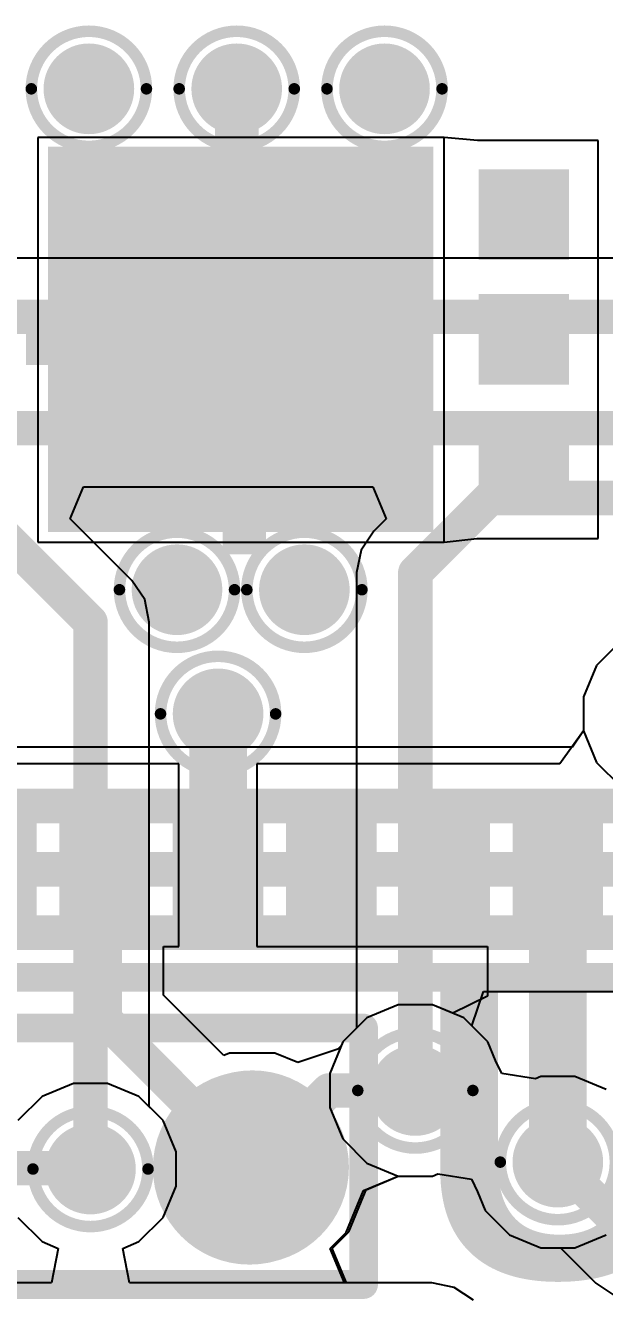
# Model space of a CAD drawing. Header units: inches. Extents: x -10 to 344, y -7 to 75.
# Drawn here: x 37.86 to 40.42, y 0.19 to 5.81 of the extents above; entities that cross this region are included whole.
import ezdxf

# ---------------------------------------------------------------- set-up
doc = ezdxf.new("R2010")
doc.units = ezdxf.units.IN
for name, color, linetype in [('Bottom Layer', 5, 'Continuous'), ('Bottom Paste', 16, 'Continuous'), ('Bottom Solder', 6, 'Continuous'), ('Drill Drawing', 1, 'Continuous'), ('Mid Layer 1', 16, 'Continuous'), ('Mid Layer 2', 76, 'Continuous'), ('Top Layer', 1, 'Continuous'), ('Top Overlay', 2, 'Continuous'), ('Top Paste', 8, 'Continuous'), ('Top Solder', 216, 'Continuous'), ('Via Holes', 16, 'Continuous')]:
    doc.layers.add(name, color=color, linetype=linetype)
doc.styles.add('Arial_Bold', font='', dxfattribs={"height": 0.2})
doc.styles.get('Arial_Bold').set_extended_font_data('Arial', bold=True)

# ---------------------------------------------------------------- blocks, each defined once
blk = doc.blocks.new('NRF9151_LACA_R_30')
at = {"layer": 'Top Layer'}
for points in [[(-4.099999420000001, 5.35000327), (-4.099999420000001, 4.90000417), (-4.39999882, 4.90000417), (-4.39999882, 5.35000327)], [(-3.59999788, 5.35000327), (-3.59999788, 4.90000417), (-3.89999728, 4.90000417), (-3.89999728, 5.35000327)], [(-3.09999888, 5.35000327), (-3.09999888, 4.90000417), (-3.39999828, 4.90000417), (-3.39999828, 5.35000327)], [(-2.59999734, 5.35000327), (-2.59999734, 4.90000417), (-2.89999674, 4.90000417), (-2.89999674, 5.35000327)], [(-2.09999834, 5.35000327), (-2.09999834, 4.90000417), (-2.39999774, 4.90000417), (-2.39999774, 5.35000327)], [(-3.64999651, 3.65000159), (-2.04999717, 3.65000159), (-2.04999717, 2.05000225), (-3.64999651, 2.05000225)], [(-3.94999718, 3.55000306), (-3.94999718, 3.25000366), (-4.249996579999999, 3.25000366), (-4.249996579999999, 3.55000306)], [(-3.94999718, 3.00000162), (-3.94999718, 2.70000222), (-4.249996579999999, 2.70000222), (-4.249996579999999, 3.00000162)], [(-3.94999718, 2.45000272), (-3.94999718, 2.15000332), (-4.249996579999999, 2.15000332), (-4.249996579999999, 2.45000272)]]:
    blk.add_hatch(color=1, dxfattribs=at).paths.add_polyline_path(points)
at = {"layer": 'Top Paste'}
for points in [[(-4.099999420000001, 5.35000327), (-4.099999420000001, 4.90000417), (-4.39999882, 4.90000417), (-4.39999882, 5.35000327)], [(-3.59999788, 5.35000327), (-3.59999788, 4.90000417), (-3.89999728, 4.90000417), (-3.89999728, 5.35000327)], [(-3.09999888, 5.35000327), (-3.09999888, 4.90000417), (-3.39999828, 4.90000417), (-3.39999828, 5.35000327)], [(-2.59999734, 5.35000327), (-2.59999734, 4.90000417), (-2.89999674, 4.90000417), (-2.89999674, 5.35000327)], [(-2.09999834, 5.35000327), (-2.09999834, 4.90000417), (-2.39999774, 4.90000417), (-2.39999774, 5.35000327)], [(-3.64999651, 3.65000159), (-2.04999717, 3.65000159), (-2.04999717, 2.05000225), (-3.64999651, 2.05000225)], [(-3.94999718, 3.55000306), (-3.94999718, 3.25000366), (-4.249996579999999, 3.25000366), (-4.249996579999999, 3.55000306)], [(-3.94999718, 3.00000162), (-3.94999718, 2.70000222), (-4.249996579999999, 2.70000222), (-4.249996579999999, 3.00000162)], [(-3.94999718, 2.45000272), (-3.94999718, 2.15000332), (-4.249996579999999, 2.15000332), (-4.249996579999999, 2.45000272)]]:
    blk.add_hatch(color=8, dxfattribs=at).paths.add_polyline_path(points)
at = {"layer": 'Top Solder'}
for points in [[(-4.04999952, 5.40000317), (-4.04999952, 4.850004269999999), (-4.44999872, 4.850004269999999), (-4.44999872, 5.40000317)], [(-3.54999798, 5.40000317), (-3.54999798, 4.850004269999999), (-3.94999718, 4.850004269999999), (-3.94999718, 5.40000317)], [(-3.04999898, 5.40000317), (-3.04999898, 4.850004269999999), (-3.44999818, 4.850004269999999), (-3.44999818, 5.40000317)], [(-2.54999744, 5.40000317), (-2.54999744, 4.850004269999999), (-2.94999664, 4.850004269999999), (-2.94999664, 5.40000317)], [(-2.04999844, 5.40000317), (-2.04999844, 4.850004269999999), (-2.44999764, 4.850004269999999), (-2.44999764, 5.40000317)], [(-1.54999944, 5.40000317), (-1.54999944, 4.850004269999999), (-1.94999864, 4.850004269999999), (-1.94999864, 5.40000317)], [(-3.69999641, 3.70000149), (-1.99999727, 3.70000149), (-1.99999727, 2.00000235), (-3.69999641, 2.00000235)], [(-3.89999728, 3.60000296), (-3.89999728, 3.20000376), (-4.29999648, 3.20000376), (-4.29999648, 3.60000296)], [(-3.89999728, 3.05000152), (-3.89999728, 2.65000232), (-4.29999648, 2.65000232), (-4.29999648, 3.05000152)], [(-3.89999728, 2.50000262), (-3.89999728, 2.10000342), (-4.29999648, 2.10000342), (-4.29999648, 2.50000262)]]:
    blk.add_hatch(color=216, dxfattribs=at).paths.add_polyline_path(points)
at = {"layer": 'Top Overlay'}
blk.add_lwpolyline([(6.1468, 5.6642, 0.127, 0.127, 0), (-6.1468, 5.6642, 0.127, 0.127, 0)], format="xyseb", dxfattribs=at)
blk = doc.blocks.new('T____________0_5___B_38')
at = {"layer": 'Bottom Layer'}
h = blk.add_hatch(color=5, dxfattribs=at)
edge = h.paths.add_edge_path()
edge.add_arc((0, 0), 0.32500062, 0, 360)
at = {"layer": 'Bottom Paste'}
h = blk.add_hatch(color=16, dxfattribs=at)
edge = h.paths.add_edge_path()
edge.add_arc((0, 0), 0.32500062, 0, 360)
at = {"layer": 'Bottom Solder'}
h = blk.add_hatch(color=6, dxfattribs=at)
edge = h.paths.add_edge_path()
edge.add_arc((0, 0), 0.4266006199999999, 0, 360)
blk = doc.blocks.new('T____________0_5___42')
at = {"layer": 'Top Layer'}
h = blk.add_hatch(color=1, dxfattribs=at)
edge = h.paths.add_edge_path()
edge.add_arc((0, 0), 0.32500062, 0, 360)
at = {"layer": 'Top Paste'}
h = blk.add_hatch(color=8, dxfattribs=at)
edge = h.paths.add_edge_path()
edge.add_arc((0, 0), 0.32500062, 0, 360)
at = {"layer": 'Top Solder'}
h = blk.add_hatch(color=216, dxfattribs=at)
edge = h.paths.add_edge_path()
edge.add_arc((0, 0), 0.4266006199999999, 0, 360)

msp = doc.modelspace()

# ---------------------------------------------------------------- hatches: boundary and pattern name
at = {"layer": 'Bottom Layer'}
h = msp.add_hatch(color=5, dxfattribs=at)
edge = h.paths.add_edge_path()
edge.add_arc((38.14321555999999, 5.5275607), 0.1999996, 0, 360)
h = msp.add_hatch(color=5, dxfattribs=at)
edge = h.paths.add_edge_path()
edge.add_arc((38.79561709999999, 5.5275607), 0.1999996, 0, 360)
h = msp.add_hatch(color=5, dxfattribs=at)
edge = h.paths.add_edge_path()
edge.add_arc((39.4480161, 5.5275607), 0.1999996, 0, 360)
h = msp.add_hatch(color=5, dxfattribs=at)
edge = h.paths.add_edge_path()
edge.add_arc((38.5321175, 3.31826108), 0.1999996, 0, 360)
h = msp.add_hatch(color=5, dxfattribs=at)
edge = h.paths.add_edge_path()
edge.add_arc((39.0942449, 3.31826108), 0.1999996, 0, 360)
h = msp.add_hatch(color=5, dxfattribs=at)
edge = h.paths.add_edge_path()
edge.add_arc((38.71339222, 2.77075138), 0.1999996, 0, 360)
h = msp.add_hatch(color=5, dxfattribs=at)
edge = h.paths.add_edge_path()
edge.add_arc((39.58397976, 1.10974378), 0.1999996, 0, 360)
h = msp.add_hatch(color=5, dxfattribs=at)
edge = h.paths.add_edge_path()
edge.add_arc((38.15034533999999, 0.76329286), 0.1999996, 0, 360)
h = msp.add_hatch(color=5, dxfattribs=at)
edge = h.paths.add_edge_path()
edge.add_arc((40.21287106, 0.79369158), 0.1999996, 0, 360)
at = {"layer": 'Mid Layer 1'}
h = msp.add_hatch(color=16, dxfattribs=at)
edge = h.paths.add_edge_path()
edge.add_arc((38.14321555999999, 5.5275607), 0.1999996, 0, 360)
h = msp.add_hatch(color=16, dxfattribs=at)
edge = h.paths.add_edge_path()
edge.add_arc((38.79561709999999, 5.5275607), 0.1999996, 0, 360)
h = msp.add_hatch(color=16, dxfattribs=at)
edge = h.paths.add_edge_path()
edge.add_arc((39.4480161, 5.5275607), 0.1999996, 0, 360)
h = msp.add_hatch(color=16, dxfattribs=at)
edge = h.paths.add_edge_path()
edge.add_arc((38.5321175, 3.31826108), 0.1999996, 0, 360)
h = msp.add_hatch(color=16, dxfattribs=at)
edge = h.paths.add_edge_path()
edge.add_arc((39.0942449, 3.31826108), 0.1999996, 0, 360)
h = msp.add_hatch(color=16, dxfattribs=at)
edge = h.paths.add_edge_path()
edge.add_arc((38.71339222, 2.77075138), 0.1999996, 0, 360)
h = msp.add_hatch(color=16, dxfattribs=at)
edge = h.paths.add_edge_path()
edge.add_arc((39.58397976, 1.10974378), 0.1999996, 0, 360)
h = msp.add_hatch(color=16, dxfattribs=at)
edge = h.paths.add_edge_path()
edge.add_arc((38.15034533999999, 0.76329286), 0.1999996, 0, 360)
h = msp.add_hatch(color=16, dxfattribs=at)
edge = h.paths.add_edge_path()
edge.add_arc((40.21287106, 0.79369158), 0.1999996, 0, 360)
at = {"layer": 'Mid Layer 2'}
h = msp.add_hatch(color=76, dxfattribs=at)
edge = h.paths.add_edge_path()
edge.add_arc((38.14321555999999, 5.5275607), 0.1999996, 0, 360)
h = msp.add_hatch(color=76, dxfattribs=at)
edge = h.paths.add_edge_path()
edge.add_arc((38.79561709999999, 5.5275607), 0.1999996, 0, 360)
h = msp.add_hatch(color=76, dxfattribs=at)
edge = h.paths.add_edge_path()
edge.add_arc((39.4480161, 5.5275607), 0.1999996, 0, 360)
h = msp.add_hatch(color=76, dxfattribs=at)
edge = h.paths.add_edge_path()
edge.add_arc((38.5321175, 3.31826108), 0.1999996, 0, 360)
h = msp.add_hatch(color=76, dxfattribs=at)
edge = h.paths.add_edge_path()
edge.add_arc((39.0942449, 3.31826108), 0.1999996, 0, 360)
h = msp.add_hatch(color=76, dxfattribs=at)
edge = h.paths.add_edge_path()
edge.add_arc((38.71339222, 2.77075138), 0.1999996, 0, 360)
h = msp.add_hatch(color=76, dxfattribs=at)
edge = h.paths.add_edge_path()
edge.add_arc((39.58397976, 1.10974378), 0.1999996, 0, 360)
h = msp.add_hatch(color=76, dxfattribs=at)
edge = h.paths.add_edge_path()
edge.add_arc((38.15034533999999, 0.76329286), 0.1999996, 0, 360)
h = msp.add_hatch(color=76, dxfattribs=at)
edge = h.paths.add_edge_path()
edge.add_arc((40.21287106, 0.79369158), 0.1999996, 0, 360)
at = {"layer": 'Top Layer'}
h = msp.add_hatch(color=1, dxfattribs=at)
edge = h.paths.add_edge_path()
edge.add_arc((38.14321555999999, 5.5275607), 0.1999996, 0, 360)
h = msp.add_hatch(color=1, dxfattribs=at)
edge = h.paths.add_edge_path()
edge.add_arc((38.79561709999999, 5.5275607), 0.1999996, 0, 360)
h = msp.add_hatch(color=1, dxfattribs=at)
edge = h.paths.add_edge_path()
edge.add_arc((39.4480161, 5.5275607), 0.1999996, 0, 360)
for points in [[(38.89221584, 4.422597199999999), (38.89221584, 5.37024072), (38.70018675999999, 5.37024072), (38.70018675999999, 4.422597199999999)], [(38.17479792, 4.50194426), (37.86523288, 4.50194426), (37.86523288, 4.30991518), (38.17479792, 4.30991518)], [(38.73352172, 3.78452634), (38.73352172, 3.4749613), (38.9255508, 3.4749613), (38.9255508, 3.78452634)]]:
    msp.add_hatch(color=1, dxfattribs=at).paths.add_polyline_path(points)
h = msp.add_hatch(color=1, dxfattribs=at)
edge = h.paths.add_edge_path()
edge.add_arc((38.5321175, 3.31826108), 0.1999996, 0, 360)
h = msp.add_hatch(color=1, dxfattribs=at)
edge = h.paths.add_edge_path()
edge.add_arc((39.0942449, 3.31826108), 0.1999996, 0, 360)
h = msp.add_hatch(color=1, dxfattribs=at)
edge = h.paths.add_edge_path()
edge.add_arc((38.71339222, 2.77075138), 0.1999996, 0, 360)
h = msp.add_hatch(color=1, dxfattribs=at)
edge = h.paths.add_edge_path()
edge.add_arc((39.58397976, 1.10974378), 0.1999996, 0, 360)
h = msp.add_hatch(color=1, dxfattribs=at)
edge = h.paths.add_edge_path()
edge.add_arc((38.15034533999999, 0.76329286), 0.1999996, 0, 360)
h = msp.add_hatch(color=1, dxfattribs=at)
edge = h.paths.add_edge_path()
edge.add_arc((40.21287106, 0.79369158), 0.1999996, 0, 360)
at = {"layer": 'Via Holes'}
h = msp.add_hatch(color=7, dxfattribs=at)
edge = h.paths.add_edge_path()
edge.add_arc((38.14321555999999, 5.5275607), 0.0999998, 0, 360)
h = msp.add_hatch(color=7, dxfattribs=at)
edge = h.paths.add_edge_path()
edge.add_arc((38.79561709999999, 5.5275607), 0.0999998, 0, 360)
h = msp.add_hatch(color=7, dxfattribs=at)
edge = h.paths.add_edge_path()
edge.add_arc((39.4480161, 5.5275607), 0.0999998, 0, 360)
h = msp.add_hatch(color=7, dxfattribs=at)
edge = h.paths.add_edge_path()
edge.add_arc((38.5321175, 3.31826108), 0.0999998, 0, 360)
h = msp.add_hatch(color=7, dxfattribs=at)
edge = h.paths.add_edge_path()
edge.add_arc((39.0942449, 3.31826108), 0.0999998, 0, 360)
h = msp.add_hatch(color=7, dxfattribs=at)
edge = h.paths.add_edge_path()
edge.add_arc((38.71339222, 2.77075138), 0.0999998, 0, 360)
h = msp.add_hatch(color=7, dxfattribs=at)
edge = h.paths.add_edge_path()
edge.add_arc((39.58397976, 1.10974378), 0.0999998, 0, 360)
h = msp.add_hatch(color=7, dxfattribs=at)
edge = h.paths.add_edge_path()
edge.add_arc((38.15034533999999, 0.76329286), 0.0999998, 0, 360)
h = msp.add_hatch(color=7, dxfattribs=at)
edge = h.paths.add_edge_path()
edge.add_arc((40.21287106, 0.79369158), 0.0999998, 0, 360)

# ---------------------------------------------------------------- linework, layer by layer
at = {"layer": 'Bottom Layer'}
for p, q in [((40.49048544, 3.09103522), (40.38420676, 2.98475654)), ((40.38420676, 2.98475654), (40.326691, 2.84589982)), ((40.326691, 2.84589982), (40.326691, 2.69560548)), ((40.326691, 2.69560548), (40.27835988, 2.62327136)), ((40.27835988, 2.62327136), (37.71821768, 2.62327136)), ((39.8338929, 1.39411964), (39.88467512, 1.54651964)), ((39.88467512, 1.54651964), (41.68817164, 1.54651964)), ((39.9042636, 1.32374894), (39.8338929, 1.39411964)), ((39.9384012, 1.24133102), (39.9042636, 1.32374894)), ((39.96546236, 1.18433342), (39.9384012, 1.24133102)), ((40.11417936, 1.16174012), (39.96546236, 1.18433342)), ((40.13772262, 1.17149118), (40.11417936, 1.16174012)), ((40.2880195, 1.17149118), (40.13772262, 1.17149118)), ((40.42687622, 1.11397542), (40.2880195, 1.17149118)), ((39.35511813999999, 0.6682765399999999), (39.50752068, 0.7324877399999999)), ((39.50752068, 0.7324877399999999), (39.50883132, 0.7319441799999999)), ((39.50883132, 0.7319441799999999), (39.6591282, 0.7319441799999999)), ((39.6591282, 0.7319441799999999), (39.68267146, 0.74169524)), ((39.68267146, 0.74169524), (39.83138846, 0.7191019399999999)), ((39.83138846, 0.7191019399999999), (39.85844962, 0.66210434)), ((39.27857016, 0.48347884), (39.35511813999999, 0.6682765399999999)), ((39.85844962, 0.66210434), (39.89258722, 0.5796864199999999)), ((39.89258722, 0.5796864199999999), (39.9988659, 0.47340774)), ((39.20833916, 0.4132478399999999), (39.27857016, 0.48347884)), ((39.9988659, 0.47340774), (40.13772262, 0.41589198)), ((40.2880195, 0.41589198), (40.42687622, 0.47340774)), ((39.27146577999999, 0.26084784), (39.20833916, 0.4132478399999999)), ((40.13772262, 0.41589198), (40.2880195, 0.41589198)), ((39.65685489999999, 0.26084784), (39.27146577999999, 0.26084784)), ((39.75596062, 0.2411349), (39.65685489999999, 0.26084784)), ((39.83997874, 0.18499582), (39.75596062, 0.2411349))]:
    msp.add_line(p, q, dxfattribs=at)
for points in [[(37.61094586, 2.3642955, 0.1524, 0.1524, 0), (42.86479362, 2.3642955, 0.1524, 0.1524, 0)], [(36.5921925, 2.0848955, 0.1524, 0.1524, 0), (43.1556033, 2.0848955, 0.1524, 0.1524, 0)], [(37.00329912, 1.8054955, 0.1524, 0.1524, 0), (43.44641298, 1.8054955, 0.1524, 0.1524, 0)], [(38.86096622, 0.76829158, 0.1524, 0.1524, 0), (39.20241841999999, 1.10974378, 0.1524, 0.1524, 0)], [(39.20241841999999, 1.10974378, 0.1524, 0.1524, 0), (39.58397976, 1.10974378, 0.1524, 0.1524, 0)], [(37.42221116, 0.76709524, 0.1524, 0.1524, 0), (38.14654296, 0.76709524, 0.1524, 0.1524, 0)], [(38.14654296, 0.76709524, 0.1524, 0.1524, 0), (38.15034533999999, 0.76329286, 0.1524, 0.1524, 0)]]:
    msp.add_lwpolyline(points, format="xyseb", dxfattribs=at)
for points in [[(39.16431842, 1.10974378, 0.0762, 0.0762, 1), (39.24051841999999, 1.10974378, 0.0762, 0.0762, 1)], [(39.16431842, 1.10974378, 0.0762, 0.0762, 1), (39.24051841999999, 1.10974378, 0.0762, 0.0762, 1)], [(39.54587976, 1.10974378, 0.0762, 0.0762, 1), (39.62207976, 1.10974378, 0.0762, 0.0762, 1)], [(38.10844296, 0.76709524, 0.0762, 0.0762, 1), (38.18464296, 0.76709524, 0.0762, 0.0762, 1)], [(38.10844296, 0.76709524, 0.0762, 0.0762, 1), (38.18464296, 0.76709524, 0.0762, 0.0762, 1)], [(38.82286621999999, 0.76829158, 0.0762, 0.0762, 1), (38.89906622, 0.76829158, 0.0762, 0.0762, 1)], [(38.11224533999999, 0.76329286, 0.0762, 0.0762, 1), (38.18844534, 0.76329286, 0.0762, 0.0762, 1)]]:
    msp.add_lwpolyline(points, format="xyseb", close=True, dxfattribs=at)
at = {"layer": 'Drill Drawing'}
for points in [[(38.39721556, 5.5275607, 0.0508, 0.0508, 1), (37.88921556, 5.5275607, 0.0508, 0.0508, 1)], [(39.0496171, 5.5275607, 0.0508, 0.0508, 1), (38.5416171, 5.5275607, 0.0508, 0.0508, 1)], [(39.70201609999999, 5.5275607, 0.0508, 0.0508, 1), (39.1940161, 5.5275607, 0.0508, 0.0508, 1)], [(37.87651556, 5.5275607, 0.0254, 0.0254, 1), (37.90191555999999, 5.5275607, 0.0254, 0.0254, 1)], [(38.38451556, 5.5275607, 0.0254, 0.0254, 1), (38.40991555999999, 5.5275607, 0.0254, 0.0254, 1)], [(38.5289171, 5.5275607, 0.0254, 0.0254, 1), (38.5543171, 5.5275607, 0.0254, 0.0254, 1)], [(39.0369171, 5.5275607, 0.0254, 0.0254, 1), (39.06231709999999, 5.5275607, 0.0254, 0.0254, 1)], [(39.1813161, 5.5275607, 0.0254, 0.0254, 1), (39.2067161, 5.5275607, 0.0254, 0.0254, 1)], [(39.6893161, 5.5275607, 0.0254, 0.0254, 1), (39.7147161, 5.5275607, 0.0254, 0.0254, 1)], [(38.7861175, 3.31826108, 0.0508, 0.0508, 1), (38.2781175, 3.31826108, 0.0508, 0.0508, 1)], [(39.3482449, 3.31826108, 0.0508, 0.0508, 1), (38.84024489999999, 3.31826108, 0.0508, 0.0508, 1)], [(38.2654175, 3.31826108, 0.0254, 0.0254, 1), (38.2908175, 3.31826108, 0.0254, 0.0254, 1)], [(38.77341749999999, 3.31826108, 0.0254, 0.0254, 1), (38.7988175, 3.31826108, 0.0254, 0.0254, 1)], [(38.8275449, 3.31826108, 0.0254, 0.0254, 1), (38.8529449, 3.31826108, 0.0254, 0.0254, 1)], [(39.3355449, 3.31826108, 0.0254, 0.0254, 1), (39.3609449, 3.31826108, 0.0254, 0.0254, 1)], [(38.96739221999999, 2.77075138, 0.0508, 0.0508, 1), (38.45939222, 2.77075138, 0.0508, 0.0508, 1)], [(38.44669222, 2.77075138, 0.0254, 0.0254, 1), (38.47209222, 2.77075138, 0.0254, 0.0254, 1)], [(38.95469222, 2.77075138, 0.0254, 0.0254, 1), (38.98009222, 2.77075138, 0.0254, 0.0254, 1)], [(39.83797976, 1.10974378, 0.0508, 0.0508, 1), (39.32997976, 1.10974378, 0.0508, 0.0508, 1)], [(39.31727976, 1.10974378, 0.0254, 0.0254, 1), (39.34267976, 1.10974378, 0.0254, 0.0254, 1)], [(39.82527976, 1.10974378, 0.0254, 0.0254, 1), (39.85067976, 1.10974378, 0.0254, 0.0254, 1)], [(40.46687106, 0.79369158, 0.0508, 0.0508, 1), (39.95887106, 0.79369158, 0.0508, 0.0508, 1)], [(38.40434534, 0.76329286, 0.0508, 0.0508, 1), (37.89634534, 0.76329286, 0.0508, 0.0508, 1)], [(37.88364534, 0.76329286, 0.0254, 0.0254, 1), (37.90904534, 0.76329286, 0.0254, 0.0254, 1)], [(38.39164534, 0.76329286, 0.0254, 0.0254, 1), (38.41704533999999, 0.76329286, 0.0254, 0.0254, 1)], [(39.94617106, 0.79369158, 0.0254, 0.0254, 1), (39.97157106, 0.79369158, 0.0254, 0.0254, 1)]]:
    msp.add_lwpolyline(points, format="xyseb", close=True, dxfattribs=at)
at = {"layer": 'Mid Layer 1'}
for p, q in [((40.49048544, 3.09103522), (40.38420676, 2.98475654)), ((40.38420676, 2.98475654), (40.326691, 2.84589982)), ((40.326691, 2.84589982), (40.326691, 2.69560294)), ((40.326691, 2.69560294), (40.38420676, 2.55674622)), ((40.38420676, 2.55674622), (40.49048544, 2.45046754)), ((39.50883132, 1.48754338), (39.36997459999999, 1.43002762)), ((39.6591282, 1.48754338), (39.50883132, 1.48754338)), ((39.79798492, 1.43002762), (39.6591282, 1.48754338)), ((39.36997459999999, 1.43002762), (39.26369592, 1.32374894)), ((39.9042636, 1.32374894), (39.79798492, 1.43002762)), ((39.26369592, 1.32374894), (39.20618016, 1.18489222)), ((39.9384012, 1.24133102), (39.9042636, 1.32374894)), ((39.96546236, 1.18433342), (39.9384012, 1.24133102)), ((39.20618016, 1.18489222), (39.20618016, 1.03459534)), ((40.11417936, 1.16174012), (39.96546236, 1.18433342)), ((38.0751969, 1.14109246), (37.93634018, 1.0835767)), ((38.22549377999999, 1.14109246), (38.0751969, 1.14109246)), ((38.36435049999999, 1.0835767), (38.22549377999999, 1.14109246)), ((40.13772262, 1.17149118), (40.11417936, 1.16174012)), ((40.2880195, 1.17149118), (40.13772262, 1.17149118)), ((40.42687622, 1.11397542), (40.2880195, 1.17149118)), ((37.93634018, 1.0835767), (37.8300615, 0.9772980199999999)), ((38.47062918, 0.9772980199999999), (38.36435049999999, 1.0835767)), ((39.20618016, 1.03459534), (39.26369592, 0.8957386199999999)), ((38.52814494, 0.8384412999999998), (38.47062918, 0.9772980199999999)), ((39.26369592, 0.8957386199999999), (39.36997459999999, 0.78945994)), ((38.52814494, 0.68814442), (38.52814494, 0.8384412999999998)), ((39.36997459999999, 0.78945994), (39.50883132, 0.7319441799999999)), ((39.50883132, 0.7319441799999999), (39.6591282, 0.7319441799999999)), ((39.6591282, 0.7319441799999999), (39.68267146, 0.74169524)), ((39.68267146, 0.74169524), (39.83138846, 0.7191019399999999)), ((38.47062918, 0.5492876999999999), (38.52814494, 0.68814442)), ((39.83138846, 0.7191019399999999), (39.85844962, 0.66210434)), ((39.85844962, 0.66210434), (39.89258722, 0.5796864199999999)), ((39.89258722, 0.5796864199999999), (39.9988659, 0.47340774)), ((37.8300615, 0.5492876999999999), (37.93634018, 0.44300902)), ((38.36435049999999, 0.44300902), (38.47062918, 0.5492876999999999)), ((39.9988659, 0.47340774), (40.13772262, 0.41589198)), ((40.2880195, 0.41589198), (40.42687622, 0.47340774)), ((37.93634018, 0.44300902), (38.00818916, 0.4132478399999999)), ((38.00818916, 0.4132478399999999), (37.97787426, 0.26084784)), ((38.29250152, 0.4132478399999999), (38.36435049999999, 0.44300902)), ((38.32281642, 0.26084784), (38.29250152, 0.4132478399999999)), ((40.13772262, 0.41589198), (40.2880195, 0.41589198)), ((37.97787426, 0.26084784), (34.01457256, 0.26084784)), ((39.65685489999999, 0.26084784), (38.32281642, 0.26084784)), ((39.75596062, 0.2411349), (39.65685489999999, 0.26084784)), ((39.83997874, 0.18499582), (39.75596062, 0.2411349))]:
    msp.add_line(p, q, dxfattribs=at)
at = {"layer": 'Mid Layer 2'}
for p, q in [((40.98109152, 4.78105216), (31.00548536, 4.78105216)), ((38.0608459, 3.63120178), (38.11916684, 3.7720016)), ((38.11916684, 3.7720016), (39.39690622, 3.7720016)), ((39.39690622, 3.7720016), (39.45522716, 3.63120178)), ((38.33346917999999, 3.3585785), (38.0608459, 3.63120178)), ((39.45522716, 3.63120178), (39.40085592, 3.57683054)), ((39.40085592, 3.57683054), (39.34471684, 3.49281242)), ((39.34471684, 3.49281242), (39.3250039, 3.3937067)), ((39.3250039, 3.3937067), (39.3250039, 1.38505692)), ((38.38960826, 3.27456038), (38.33346917999999, 3.3585785)), ((38.4093212, 3.175454659999999), (38.38960826, 3.27456038)), ((38.4093212, 1.038606), (38.4093212, 3.175454659999999)), ((39.3250039, 1.38505692), (39.26369592, 1.32374894)), ((39.26369592, 1.32374894), (39.20618016, 1.18489222)), ((39.20618016, 1.18489222), (39.20618016, 1.03459534)), ((38.47062918, 0.9772980199999999), (38.4093212, 1.038606)), ((39.20618016, 1.03459534), (39.26369592, 0.8957386199999999)), ((38.52814494, 0.8384412999999998), (38.47062918, 0.9772980199999999)), ((39.26369592, 0.8957386199999999), (39.36997459999999, 0.78945994)), ((38.52814494, 0.68814442), (38.52814494, 0.8384412999999998)), ((39.36997459999999, 0.78945994), (39.50883132, 0.7319441799999999)), ((39.50883132, 0.7319441799999999), (39.6591282, 0.7319441799999999)), ((39.6591282, 0.7319441799999999), (39.68267146, 0.74169524)), ((39.68267146, 0.74169524), (39.83138846, 0.7191019399999999)), ((38.47062918, 0.5492876999999999), (38.52814494, 0.68814442)), ((39.83138846, 0.7191019399999999), (39.85844962, 0.66210434)), ((39.85844962, 0.66210434), (39.89258722, 0.5796864199999999)), ((39.89258722, 0.5796864199999999), (39.9988659, 0.47340774)), ((37.83006404, 0.5492851599999999), (37.93634018, 0.44300902)), ((38.36435049999999, 0.44300902), (38.47062918, 0.5492876999999999)), ((39.9988659, 0.47340774), (40.13772262, 0.41589198)), ((37.93634018, 0.44300902), (38.00818916, 0.4132478399999999)), ((38.00818916, 0.4132478399999999), (37.97787426, 0.26084784)), ((38.29250152, 0.4132478399999999), (38.36435049999999, 0.44300902)), ((38.32281642, 0.26084784), (38.29250152, 0.4132478399999999)), ((40.13772262, 0.41589198), (40.22442298, 0.41589198)), ((40.22442298, 0.41589198), (40.38048058, 0.25983438)), ((37.97787426, 0.26084784), (34.01457256, 0.26084784)), ((39.65685489999999, 0.26084784), (38.32281642, 0.26084784)), ((39.75596062, 0.2411349), (39.65685489999999, 0.26084784)), ((39.83997874, 0.18499582), (39.75596062, 0.2411349)), ((40.38048058, 0.25983438), (40.4644987, 0.2036953))]:
    msp.add_line(p, q, dxfattribs=at)
for points in [[(30.73017222, 4.5220763, 0.1524, 0.1524, 0), (41.08836333999999, 4.5220763, 0.1524, 0.1524, 0)], [(30.95966884, 4.03097746, 0.1524, 0.1524, 0), (41.31464178, 4.03097746, 0.1524, 0.1524, 0)], [(39.58397976, 3.3937067, 0.1524, 0.1524, 0), (39.91286912, 3.722596059999999, 0.1524, 0.1524, 0)], [(39.91286912, 3.722596059999999, 0.1524, 0.1524, 0), (42.74778851999999, 3.722596059999999, 0.1524, 0.1524, 0)], [(37.7303411, 3.5954589, 0.1524, 0.1524, 0), (38.15034533999999, 3.175454659999999, 0.1524, 0.1524, 0)], [(39.58397976, 1.10974378, 0.1524, 0.1524, 0), (39.58397976, 3.3937067, 0.1524, 0.1524, 0)], [(38.15034533999999, 0.76329286, 0.1524, 0.1524, 0), (38.15034533999999, 3.175454659999999, 0.1524, 0.1524, 0)], [(40.21287106, 0.79369158, 0.1524, 0.1524, 0), (40.56360442, 0.44295822, 0.1524, 0.1524, 0)]]:
    msp.add_lwpolyline(points, format="xyseb", dxfattribs=at)
for points in [[(39.87476912, 3.722596059999999, 0.0762, 0.0762, 1), (39.95096912, 3.722596059999999, 0.0762, 0.0762, 1)], [(39.87476912, 3.722596059999999, 0.0762, 0.0762, 1), (39.95096912, 3.722596059999999, 0.0762, 0.0762, 1)], [(39.54587976, 3.3937067, 0.0762, 0.0762, 1), (39.62207976, 3.3937067, 0.0762, 0.0762, 1)], [(39.54587976, 3.3937067, 0.0762, 0.0762, 1), (39.62207976, 3.3937067, 0.0762, 0.0762, 1)], [(38.11224533999999, 3.175454659999999, 0.0762, 0.0762, 1), (38.18844534, 3.175454659999999, 0.0762, 0.0762, 1)], [(38.11224533999999, 3.175454659999999, 0.0762, 0.0762, 1), (38.18844534, 3.175454659999999, 0.0762, 0.0762, 1)], [(39.54587976, 1.10974378, 0.0762, 0.0762, 1), (39.62207976, 1.10974378, 0.0762, 0.0762, 1)], [(40.17477106, 0.79369158, 0.0762, 0.0762, 1), (40.25097106, 0.79369158, 0.0762, 0.0762, 1)], [(38.11224533999999, 0.76329286, 0.0762, 0.0762, 1), (38.18844534, 0.76329286, 0.0762, 0.0762, 1)]]:
    msp.add_lwpolyline(points, format="xyseb", close=True, dxfattribs=at)
at = {"layer": 'Top Layer'}
for p, q in [((37.91768896, 5.31285704), (37.91768896, 3.5283648)), ((39.71054288, 5.31285704), (37.91768896, 5.31285704)), ((39.58783039999999, 5.31285704), (37.91768896, 5.31285704)), ((37.91768896, 5.31285704), (37.91768896, 3.5283648)), ((39.71054288, 5.31285958), (39.58783039999999, 5.31285704)), ((39.85777144, 5.3003958), (39.71054288, 5.31285958)), ((39.71054288, 3.5283648), (39.71054288, 5.31285704)), ((40.39066852, 5.3003958), (39.85777144, 5.3003958)), ((40.39066852, 4.0947975), (40.39066852, 5.3003958)), ((40.39066852, 3.54479606), (40.39066852, 4.0947975)), ((39.71054288, 3.52836226), (39.85612806, 3.54479606)), ((39.85612806, 3.54479606), (40.39066852, 3.54479606)), ((37.91768896, 3.5283648), (39.71054288, 3.5283648)), ((37.91768896, 3.5283648), (39.58947378, 3.5283648)), ((39.58947378, 3.5283648), (39.71054288, 3.52836226)), ((40.49048544, 3.09103522), (40.38420676, 2.98475654)), ((40.38420676, 2.98475654), (40.326691, 2.84589982)), ((40.326691, 2.84589982), (40.326691, 2.69560548)), ((40.326691, 2.69560548), (40.22188044, 2.55039368)), ((38.54066967999999, 2.55039368), (37.68710014, 2.55039368)), ((38.54066967999999, 1.74479712), (38.54066967999999, 2.55039368)), ((40.22188044, 2.55039368), (38.88507082, 2.55039368)), ((38.88507082, 2.55039368), (38.88507082, 1.74479712)), ((38.47184584, 1.53059892), (38.47184584, 1.74479712)), ((38.47184584, 1.74479712), (38.54066967999999, 1.74479712)), ((38.88507082, 1.74479712), (39.90209952, 1.74479712)), ((39.90209952, 1.74479712), (39.90209952, 1.52503378)), ((38.73858648, 1.26385828), (38.47184584, 1.53059892)), ((39.90209952, 1.52503378), (39.74969698, 1.45002758)), ((39.50883132, 1.48754338), (39.36997459999999, 1.43002762)), ((39.6591282, 1.48754338), (39.50883132, 1.48754338)), ((39.74969698, 1.45002758), (39.6591282, 1.48754338)), ((39.36997459999999, 1.43002762), (39.26369592, 1.32374894)), ((39.25636294, 1.30604768), (39.24190779999999, 1.29146808)), ((39.26369592, 1.32374894), (39.25636294, 1.30604768)), ((38.76442336, 1.27456184), (38.73858648, 1.26385828)), ((38.96444836, 1.27456184), (38.76442336, 1.27456184)), ((39.06538034, 1.23275344), (38.96444836, 1.27456184)), ((39.24190779999999, 1.29146808), (39.06538034, 1.23275344)), ((39.36723902, 0.67174872), (39.50883386, 0.7319441799999999)), ((39.50883386, 0.7319441799999999), (39.6591282, 0.7319441799999999)), ((39.6591282, 0.7319441799999999), (39.68267146, 0.74169524)), ((39.68267146, 0.74169524), (39.83138846, 0.7191019399999999)), ((39.83138846, 0.7191019399999999), (39.85844962, 0.66210434)), ((39.29068849999999, 0.48694848), (39.35537214, 0.64310768)), ((39.35537214, 0.64310768), (39.36723902, 0.67174872)), ((39.85844962, 0.66210434), (39.89258722, 0.5796864199999999)), ((39.89258722, 0.5796864199999999), (39.9988659, 0.47340774)), ((39.21698786, 0.4132478399999999), (39.29068849999999, 0.48694848)), ((39.9988659, 0.47340774), (40.13772262, 0.41589198)), ((40.2880195, 0.41589198), (40.42687622, 0.47340774)), ((39.28011447999999, 0.26084784), (39.21698786, 0.4132478399999999)), ((40.13772262, 0.41589198), (40.2880195, 0.41589198)), ((39.65685489999999, 0.26084784), (39.28011447999999, 0.26084784)), ((39.75596062, 0.2411349), (39.65685489999999, 0.26084784)), ((39.83997874, 0.18499582), (39.75596062, 0.2411349))]:
    msp.add_line(p, q, dxfattribs=at)
for points in [[(38.71339222, 2.14811864, 0.254, 0.254, 0), (38.71339222, 2.77075138, 0.254, 0.254, 0)], [(38.71234574, 2.14707216, 0.254, 0.254, 0), (38.71286898, 2.1475954, 0.254, 0.254, 0)], [(38.71286898, 2.1475954, 0.254, 0.254, 0), (38.71339222, 2.14811864, 0.254, 0.254, 0)], [(40.21287106, 0.79369158, 0.254, 0.254, 0), (40.21287106, 2.1475954, 0.254, 0.254, 0)], [(38.21286997999999, 1.4233271, 0.1524, 0.1524, 0), (38.21286997999999, 2.1475954, 0.1524, 0.1524, 0)], [(38.21286997999999, 1.4233271, 0.1524, 0.1524, 0), (38.87047597999999, 0.7657210999999999, 0.1524, 0.1524, 0)]]:
    msp.add_lwpolyline(points, format="xyseb", dxfattribs=at)
for points in [[(38.64989222, 2.77075138, 0.127, 0.127, 1), (38.77689222, 2.77075138, 0.127, 0.127, 1)], [(38.64884574, 2.14707216, 0.127, 0.127, 1), (38.77584574, 2.14707216, 0.127, 0.127, 1)], [(38.64936898, 2.1475954, 0.127, 0.127, 1), (38.77636898, 2.1475954, 0.127, 0.127, 1)], [(38.64936898, 2.1475954, 0.127, 0.127, 1), (38.77636898, 2.1475954, 0.127, 0.127, 1)], [(38.64989222, 2.14811864, 0.127, 0.127, 1), (38.77689222, 2.14811864, 0.127, 0.127, 1)], [(38.64989222, 2.14811864, 0.127, 0.127, 1), (38.77689222, 2.14811864, 0.127, 0.127, 1)], [(40.14937105999999, 2.1475954, 0.127, 0.127, 1), (40.27637106, 2.1475954, 0.127, 0.127, 1)], [(38.17476998, 2.1475954, 0.0762, 0.0762, 1), (38.25096998, 2.1475954, 0.0762, 0.0762, 1)], [(38.17476998, 1.4233271, 0.0762, 0.0762, 1), (38.25096998, 1.4233271, 0.0762, 0.0762, 1)], [(38.17476998, 1.4233271, 0.0762, 0.0762, 1), (38.25096998, 1.4233271, 0.0762, 0.0762, 1)], [(40.14937105999999, 0.79369158, 0.127, 0.127, 1), (40.27637106, 0.79369158, 0.127, 0.127, 1)], [(38.83237598, 0.7657210999999999, 0.0762, 0.0762, 1), (38.90857597999999, 0.7657210999999999, 0.0762, 0.0762, 1)]]:
    msp.add_lwpolyline(points, format="xyseb", close=True, dxfattribs=at)
at = {"layer": 'Top Overlay'}
for points in [[(34.04679246, 1.38505692, 0.127, 0.127, 0), (39.35549406, 1.38505692, 0.127, 0.127, 0)], [(39.35549406, 0.254, 0.127, 0.127, 0), (39.35549406, 1.38505692, 0.127, 0.127, 0)], [(34.04679246, 0.254, 0.127, 0.127, 0), (39.35549406, 0.254, 0.127, 0.127, 0)]]:
    msp.add_lwpolyline(points, format="xyseb", dxfattribs=at)
for points in [[(39.32374406, 1.38505692, 0.0635, 0.0635, 1), (39.38724406, 1.38505692, 0.0635, 0.0635, 1)], [(39.32374406, 1.38505692, 0.0635, 0.0635, 1), (39.38724406, 1.38505692, 0.0635, 0.0635, 1)], [(39.32374406, 0.254, 0.0635, 0.0635, 1), (39.38724406, 0.254, 0.0635, 0.0635, 1)], [(39.32374406, 0.254, 0.0635, 0.0635, 1), (39.38724406, 0.254, 0.0635, 0.0635, 1)]]:
    msp.add_lwpolyline(points, format="xyseb", close=True, dxfattribs=at)

# ---------------------------------------------------------------- block references
for name, p, rotation in [('NRF9151_LACA_R_30', (35.96287194, 7.272599119999999), 180), ('T____________0_5___B_38', (38.85231752, 0.76829158), 270), ('T____________0_5___42', (38.86443586, 0.7717612199999999), 270)]:
    msp.add_blockref(name, p, dxfattribs=dict(rotation=rotation))

# ---------------------------------------------------------------- texts
at = {"layer": 'Top Overlay', "style": 'Arial_Bold'}
msp.add_text('UART', height=1.27, rotation=360, dxfattribs=at).set_placement((39.58736558, 0.28355798))

doc.saveas('drawing.dxf')
